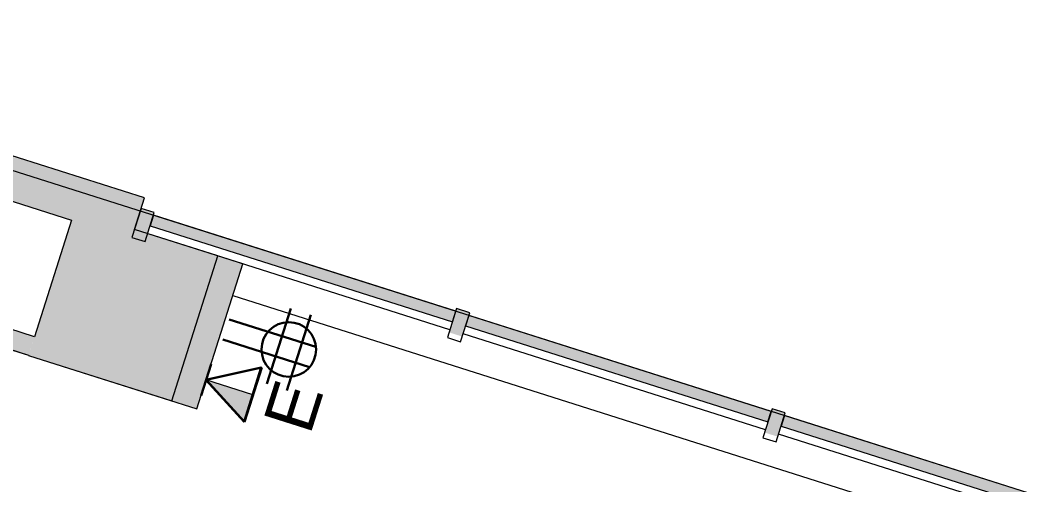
# Model space of a CAD drawing. Header units: inches. Extents: x 385 to 2249, y -1773 to -36.
# Drawn here: x 606.8 to 789.3, y -120.1 to -36 of the extents above; entities that cross this region are included whole.
import ezdxf

# ---------------------------------------------------------------- set-up
doc = ezdxf.new("R2010")
doc.units = ezdxf.units.IN
doc.header["$MEASUREMENT"] = 0
for name, color, linetype, lineweight in [('A-ANNO-NOTE', 131, 'Continuous', 30), ('A-COLS', 52, 'Continuous', 13), ('A-DETL-THIN', 151, 'Continuous', 9), ('A-GLAZ-CURT', 52, 'Continuous', 13), ('A-GLAZ-CWMG', 51, 'Continuous', 13), ('A-WALL', 113, 'Continuous', 13)]:
    doc.layers.add(name, color=color, linetype=linetype, lineweight=lineweight)
doc.styles.add('Swis721 Lt BT', font='swissl.ttf', dxfattribs={"height": 9})

# ---------------------------------------------------------------- blocks, each defined once
blk = doc.blocks.new('System Panel - Glazed 2-5026264-Level 7 POWER _ SIGNAL')
at = {"layer": 'A-GLAZ-CURT', "lineweight": 9}
blk.add_hatch(color=7, dxfattribs=at).paths.add_polyline_path([(28.75, 0.25), (28.75, 2.25), (-28.75, 2.25), (-28.75, 0.25), (22.85, 0.25)], flags=0)
at = {"layer": 'A-GLAZ-CURT', "color": 8, "lineweight": 20}
for p, q in [((28.75, 2.25), (-28.75, 2.25)), ((-28.75, 2.25), (-28.75, 0.25)), ((28.75, 0.25), (28.75, 2.25)), ((-28.75, 0.25), (28.75, 0.25))]:
    blk.add_line(p, q, dxfattribs=at)
blk = doc.blocks.new('Rectangular Mullion - 2_5_ x 5_ rectangular-5019623-Level 7 POWER _ SIGNAL')
at = {"layer": 'A-GLAZ-CWMG', "lineweight": 9}
blk.add_hatch(color=7, dxfattribs=at).paths.add_polyline_path([(0, 1.76), (0, -2.75), (-2.5, -2.75), (-2.5, 1.76), (-1.23, 1.76)], flags=0)
at = {"layer": 'A-GLAZ-CWMG', "color": 8, "lineweight": 20}
for p, q in [((-2.5, 2.75), (0, 2.75)), ((-2.5, -2.75), (-2.5, 2.75)), ((0, 2.75), (0, -2.75)), ((0, -2.75), (-2.5, -2.75))]:
    blk.add_line(p, q, dxfattribs=at)
blk = doc.blocks.new('System Panel - Glazed 2-5038000-Level 7 POWER _ SIGNAL')
at = {"layer": 'A-GLAZ-CURT', "lineweight": 9}
blk.add_hatch(color=7, dxfattribs=at).paths.add_polyline_path([(28.75, 0.25), (28.75, 2.25), (-28.75, 2.25), (-28.75, 0.25), (-10.91, 0.25)], flags=0)
at = {"layer": 'A-GLAZ-CURT', "color": 8, "lineweight": 20}
for p, q in [((28.75, 2.25), (-28.75, 2.25)), ((-28.75, 2.25), (-28.75, 0.25)), ((28.75, 0.25), (28.75, 2.25)), ((-28.75, 0.25), (28.75, 0.25))]:
    blk.add_line(p, q, dxfattribs=at)
blk = doc.blocks.new('Walls 16 - Walls 16-5039104-Level 7 POWER _ SIGNAL')
at = {"layer": 'A-WALL', "lineweight": 9}
blk.add_hatch(color=7, dxfattribs=at).paths.add_polyline_path([(564.98, -100.39), (570.95, -100.39), (570.95, -77.82), (576.7, -59.71), (626.93, -75.65), (629.3, -68.18), (591.27, -56.11), (591.87, -54.21), (579.67, -50.34), (580.28, -48.43), (541.01, -35.97), (536.17, -51.22), (569.72, -61.87), (564.95, -76.89), (564.95, -100.39)], flags=0)
at = {"layer": 'A-WALL', "color": 8, "lineweight": 20}
for p, q in [((541.01, -35.97), (536.17, -51.22)), ((580.28, -48.43), (541.01, -35.97)), ((579.67, -50.34), (580.28, -48.43)), ((591.87, -54.21), (579.67, -50.34)), ((536.17, -51.22), (569.72, -61.87)), ((591.27, -56.11), (591.87, -54.21)), ((629.3, -68.18), (591.27, -56.11)), ((570.95, -77.82), (576.7, -59.71)), ((576.7, -59.71), (616.08, -72.2)), ((569.72, -61.87), (564.95, -76.89)), ((627.49, -73.91), (629.3, -68.18)), ((564.95, -76.89), (564.95, -100.39)), ((570.95, -81.14), (570.95, -77.82)), ((578.03, -83.38), (570.95, -81.14)), ((576.97, -86.72), (578.03, -83.38)), ((570.95, -100.39), (570.95, -84.81)), ((570.95, -84.81), (576.97, -86.72)), ((604.72, -91.85), (603.66, -95.19)), ((609.38, -93.33), (604.72, -91.85)), ((603.66, -95.19), (608.32, -96.67)), ((564.95, -100.39), (570.95, -100.39))]:
    blk.add_line(p, q, dxfattribs=at)
blk = doc.blocks.new('Columns 27 - Columns 4-5095801-Level 7 POWER _ SIGNAL')
at = {"layer": 'A-COLS', "lineweight": 9}
h = blk.add_hatch(color=7, dxfattribs=at)
h.paths.add_polyline_path([(1403.67, -850.73), (1403.84, -850.23), (1378.88, -838.97), (1403.65, -850.72), (1399.75, -849.45)], flags=0)
h.paths.add_polyline_path([(1396.55, -821.41), (1412.05, -824.97), (1412.18, -824.56), (1399.94, -822.09)], flags=0)
h.paths.add_polyline_path([(1378.88, -838.97), (1396.55, -821.41), (1385.72, -817.89), (1381.64, -830.47)], flags=0)
at = {"layer": 'A-COLS', "color": 8, "lineweight": 20}
for p, q in [((1385.72, -817.89), (1378.88, -838.97)), ((1412.18, -824.56), (1397.12, -819.67)), ((1403.67, -850.73), (1412.18, -824.56)), ((1377.79, -842.3), (1377.79, -842.32)), ((1377.79, -842.32), (1403.67, -850.73))]:
    blk.add_line(p, q, dxfattribs=at)
blk = doc.blocks.new('Walls 68 - Walls 3-5097730-Level 7 POWER _ SIGNAL')
at = {"layer": 'A-WALL', "lineweight": 9}
for p, q in [((59.48, -2870.67), (59.48, -2664.58)), ((53.49, -2711.3), (53.49, -2768.8)), ((53.49, -2771.3), (53.49, -2828.8)), ((53.49, -2831.3), (53.49, -2875.7))]:
    blk.add_line(p, q, dxfattribs=at)
blk = doc.blocks.new('Rectangular Mullion - 2_5_ x 5_ rectangular-V4-Level 7 POWER _ SIGNAL')
at = {"layer": 'A-GLAZ-CWMG', "lineweight": 9}
blk.add_hatch(color=7, dxfattribs=at).paths.add_polyline_path([(-2.5, 1.26), (-2.5, -2.75), (0, -2.75), (0, 1.26), (-1.91, 1.26)], flags=0)
at = {"layer": 'A-GLAZ-CWMG', "color": 8, "lineweight": 20}
for p, q in [((0, 2.75), (-2.5, 2.75)), ((-2.5, 2.75), (-2.5, -2.75)), ((0, -2.75), (0, 2.75)), ((-2.5, -2.75), (0, -2.75))]:
    blk.add_line(p, q, dxfattribs=at)
blk = doc.blocks.new('Walls 83 - Walls 16-5367064-Level 7 POWER _ SIGNAL')
at = {"layer": 'A-WALL', "lineweight": 9}
blk.add_hatch(color=7, dxfattribs=at).paths.add_polyline_path([(608.32, -96.67), (609.38, -93.33), (570.95, -81.14), (570.95, -84.81), (606.61, -96.12)], flags=0)
at = {"layer": 'A-WALL', "color": 8, "lineweight": 20}
for p, q in [((541.01, -35.97), (536.17, -51.22)), ((580.28, -48.43), (541.01, -35.97)), ((579.67, -50.34), (580.28, -48.43)), ((591.87, -54.21), (579.67, -50.34)), ((536.17, -51.22), (569.72, -61.87)), ((591.27, -56.11), (591.87, -54.21)), ((629.3, -68.18), (591.27, -56.11)), ((570.95, -77.82), (576.7, -59.71)), ((576.7, -59.71), (616.08, -72.2)), ((569.72, -61.87), (564.95, -76.89)), ((627.49, -73.91), (629.3, -68.18)), ((564.95, -76.89), (564.95, -100.39)), ((570.95, -81.14), (570.95, -77.82)), ((609.38, -93.33), (570.95, -81.14)), ((570.95, -100.39), (570.95, -84.81)), ((570.95, -84.81), (608.32, -96.67)), ((564.95, -100.39), (570.95, -100.39))]:
    blk.add_line(p, q, dxfattribs=at)
blk = doc.blocks.new('Columns 34 - Columns 4-5367114-Level 7 POWER _ SIGNAL')
at = {"layer": 'A-COLS', "lineweight": 9}
h = blk.add_hatch(color=7, dxfattribs=at)
h.paths.add_polyline_path([(1378.88, -838.97), (1403.84, -850.23), (1403.67, -850.73), (1403.65, -850.72), (1386.01, -842.35)], flags=0)
h.paths.add_polyline_path([(1408.23, -852.21), (1416.73, -826.04), (1397.12, -819.67), (1396.55, -821.41), (1378.88, -838.97), (1377.79, -842.32), (1403.67, -850.73)], flags=0)
h.paths.add_polyline_path([(1412.05, -824.97), (1396.55, -821.41), (1412.18, -824.56)], flags=0)
at = {"layer": 'A-COLS', "color": 8, "lineweight": 20}
for p, q in [((1385.72, -817.89), (1378.88, -838.97)), ((1416.73, -826.04), (1397.12, -819.67)), ((1408.23, -852.21), (1416.73, -826.04)), ((1377.79, -842.3), (1377.79, -842.32)), ((1377.79, -842.32), (1408.23, -852.21))]:
    blk.add_line(p, q, dxfattribs=at)

msp = doc.modelspace()

# ---------------------------------------------------------------- hatches: boundary and pattern name
at = {"layer": 'A-ANNO-NOTE', "lineweight": 9}
msp.add_hatch(color=256, dxfattribs=at).paths.add_polyline_path([(647.37, -108.75), (648.93, -103.84), (640.42, -101.13), (646.82, -108.14)], flags=0)

# ---------------------------------------------------------------- linework, layer by layer
at = {"layer": 'A-ANNO-NOTE'}
for p, q in [((655.82, -88.2), (651.48, -101.88)), ((659.47, -89.36), (655.13, -103.04)), ((644.65, -90.17), (660.4, -95.17)), ((643.49, -93.83), (659.24, -98.83)), ((639.59, -103.98), (641.4, -98.26)), ((640.42, -101.13), (650.49, -98.92)), ((640.49, -101.12), (650.57, -98.9)), ((650.49, -98.92), (647.37, -108.75)), ((650.57, -98.9), (647.45, -108.73)), ((640.42, -101.13), (647.37, -108.75)), ((640.49, -101.12), (647.45, -108.73))]:
    msp.add_line(p, q, dxfattribs=at)
at = {"layer": 'A-ANNO-NOTE', "lineweight": 9}
for p, q in [((640.42, -101.13), (647.37, -108.75)), ((648.93, -103.84), (640.42, -101.13)), ((647.37, -108.75), (648.93, -103.84))]:
    msp.add_line(p, q, dxfattribs=at)
at = {"layer": 'A-ANNO-NOTE'}
msp.add_circle((655.47, -95.62), 4.95, dxfattribs=at)
at = {"layer": 'A-DETL-THIN'}
msp.add_line((1073.42, -211.71), (573, -52.94), dxfattribs=at)

# ---------------------------------------------------------------- block references
at = {"layer": 'A-COLS', "lineweight": 9, "rotation": 0.3967009999964257}
for name in ['Columns 34 - Columns 4-5367114-Level 7 POWER _ SIGNAL', 'Columns 27 - Columns 4-5095801-Level 7 POWER _ SIGNAL']:
    msp.add_blockref(name, (-775.27, 736.07), dxfattribs=at)
at = {"layer": 'A-GLAZ-CURT', "lineweight": 9, "rotation": 342.396186574362}
for name, p in [('System Panel - Glazed 2-5038000-Level 7 POWER _ SIGNAL', (657.65, -82.16)), ('System Panel - Glazed 2-5026264-Level 7 POWER _ SIGNAL', (714.84, -100.3)), ('System Panel - Glazed 2-5026264-Level 7 POWER _ SIGNAL', (772.03, -118.45))]:
    msp.add_blockref(name, p, dxfattribs=at)
at = {"layer": 'A-GLAZ-CWMG', "lineweight": 9, "rotation": 162.396186574362}
msp.add_blockref('Rectangular Mullion - 2_5_ x 5_ rectangular-V4-Level 7 POWER _ SIGNAL', (627.87, -72.7), dxfattribs=at)
at = {"layer": 'A-GLAZ-CWMG', "lineweight": 9, "extrusion": (0, 0, -1), "rotation": 197.603813425638}
for p in [(-687.44, -91.61), (-744.63, -109.75)]:
    msp.add_blockref('Rectangular Mullion - 2_5_ x 5_ rectangular-5019623-Level 7 POWER _ SIGNAL', p, dxfattribs=at)
at = {"layer": 'A-WALL', "lineweight": 9}
for name in ['Walls 16 - Walls 16-5039104-Level 7 POWER _ SIGNAL', 'Walls 83 - Walls 16-5367064-Level 7 POWER _ SIGNAL']:
    msp.add_blockref(name, (0, 0), dxfattribs=at)
at = {"layer": 'A-WALL', "lineweight": 9, "rotation": 252.3961828634399}
msp.add_blockref('Walls 68 - Walls 3-5097730-Level 7 POWER _ SIGNAL', (3399.56, -897.34), dxfattribs=at)

# ---------------------------------------------------------------- texts
at = {"layer": 'A-ANNO-NOTE', "lineweight": 9, "insert": (650.74, -108.57), "char_height": 9, "width": 9.393, "attachment_point": 1, "rotation": 72.3967, "style": 'Swis721 Lt BT'}
msp.add_mtext('E', dxfattribs=at)

doc.saveas('drawing.dxf')
